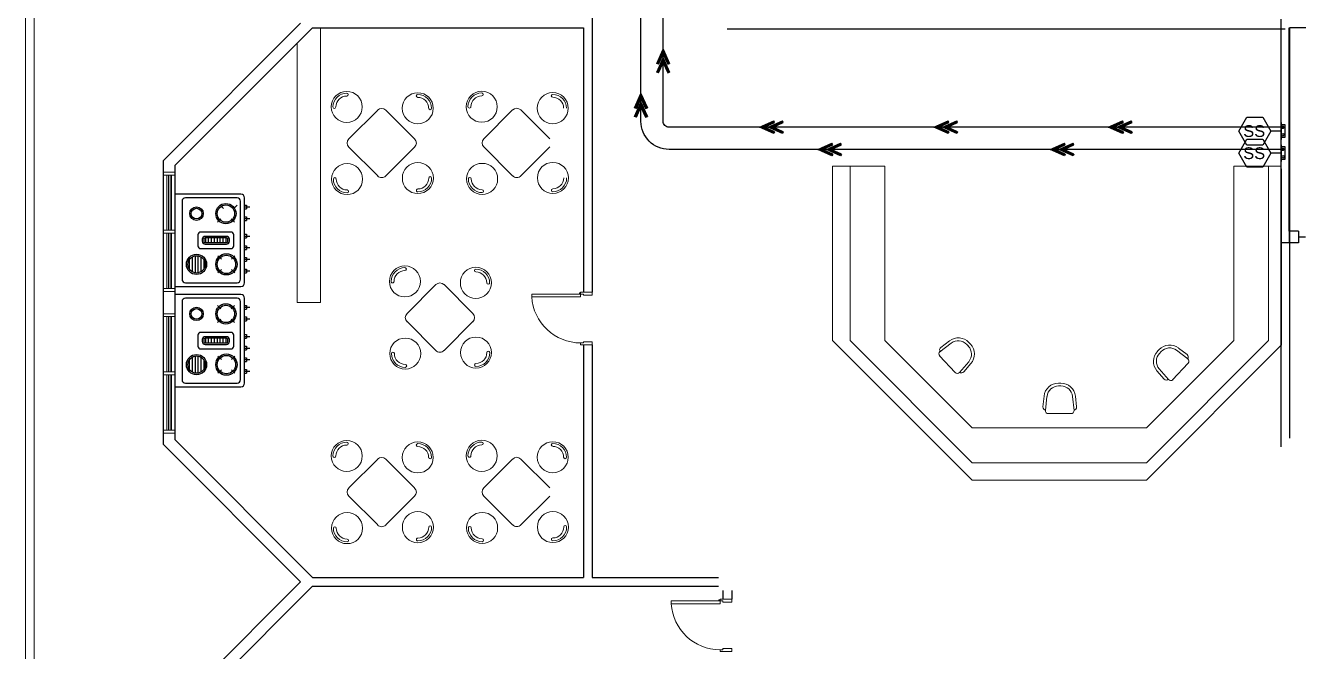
# Model space of a CAD drawing. Extents: x -15 to 255, y 313 to 399.
# Drawn here: x 5.32 to 27.23, y 337.8 to 348.56 of the extents above; entities that cross this region are included whole.
import ezdxf

# ---------------------------------------------------------------- set-up
doc = ezdxf.new("R2010")
doc.units = 0
doc.header["$LTSCALE"] = 0.15
doc.linetypes.add('CENTERX2', pattern=[4, 2.5, -0.5, 0.5, -0.5])
doc.layers.get('0').update_dxf_attribs({"color": 252})
for name, color, linetype in [('0 sockets', 252, 'Continuous'), ('E-NURS', 4, 'Continuous'), ('FIX', 252, 'Continuous'), ('grocol', 252, 'Continuous'), ('WINDOW', 252, 'Continuous')]:
    doc.layers.add(name, color=color, linetype=linetype)
for name, color, linetype, lineweight in [('anal', 252, 'Continuous', 20), ('DOOR', 252, 'Continuous', 20), ('FUR', 252, 'Continuous', 9), ('wall', 252, 'Continuous', 30)]:
    doc.layers.add(name, color=color, linetype=linetype, lineweight=lineweight)
doc.styles.add('ARIAL', font='SAS_____.PFB', dxfattribs={"width": 3, "height": 0.3})

# ---------------------------------------------------------------- blocks, each defined once
blk = doc.blocks.new('D90')
at = {"layer": 'DOOR'}
for points in [[(0.03, 0.2), (0.03, 1.04), (0.078, 1.04), (0.078, 0.2)], [(0.03, 0.2), (0, 0.2), (0, 0), (0.05, 0), (0.05, 0.15), (0.03, 0.15)], [(0.87, 0.2), (0.9, 0.2), (0.9, 0), (0.85, 0), (0.85, 0.15), (0.87, 0.15)]]:
    blk.add_lwpolyline(points, close=True, dxfattribs=at)
blk.add_circle((0.02, 0.21), 0.01, dxfattribs=at)
blk.add_arc((0.025, 0.197), 0.845, 0.2218, 86.3889, dxfattribs=at)
blk = doc.blocks.new('*X25')
at = {"color": 0}
for p, q in [((0.15, 0.538), (0.15, 0.667)), ((0.175, 0.529), (0.175, 0.676)), ((0.2, 0.529), (0.2, 0.676)), ((0.225, 0.538), (0.225, 0.667)), ((0.125, 0.561), (0.125, 0.644)), ((0.25, 0.562), (0.25, 0.643))]:
    blk.add_line(p, q, dxfattribs=at)
blk = doc.blocks.new('ARCH')
at = {"layer": 'anal'}
for p, q in [((5.325, 326.925), (5.325, 377.4)), ((5.475, 327.075), (5.475, 368.325)), ((19.212, 343.146), (19.212, 346.146)), ((19.212, 346.146), (20.112, 346.146)), ((19.512, 343.146), (19.512, 346.146)), ((20.112, 343.146), (20.112, 346.146)), ((26.112, 343.146), (26.112, 346.146)), ((26.112, 346.146), (26.937, 346.146)), ((26.712, 343.146), (26.712, 346.146)), ((26.937, 346.1), (26.937, 343.071)), ((7.8, 346.042), (7.7, 346.042)), ((7.7, 345.992), (7.9, 345.992)), ((7.76, 345.042), (7.76, 345.992)), ((7.785, 345.042), (7.785, 345.992)), ((7.8, 346.042), (7.9, 346.042)), ((7.8, 345.992), (7.9, 345.992)), ((7.815, 345.042), (7.815, 345.992)), ((7.84, 345.042), (7.84, 345.992)), ((7.7, 345.042), (7.9, 345.042)), ((7.7, 344.992), (7.9, 344.992)), ((7.76, 344.042), (7.76, 344.992)), ((7.785, 344.042), (7.785, 344.992)), ((7.815, 344.042), (7.815, 344.992)), ((7.84, 344.042), (7.84, 344.992)), ((7.9, 345.042), (7.9, 344.992)), ((7.7, 344.042), (7.9, 344.042)), ((7.8, 343.992), (7.7, 343.992)), ((7.8, 344.042), (7.9, 344.042)), ((7.8, 343.992), (7.9, 343.992)), ((7.8, 343.608), (7.7, 343.608)), ((7.7, 343.558), (7.9, 343.558)), ((7.76, 342.608), (7.76, 343.558)), ((7.785, 342.608), (7.785, 343.558)), ((7.8, 343.608), (7.9, 343.608)), ((7.8, 343.558), (7.9, 343.558)), ((7.815, 342.608), (7.815, 343.558)), ((7.84, 342.608), (7.84, 343.558)), ((21.612, 340.746), (19.212, 343.146)), ((21.612, 341.046), (19.512, 343.146)), ((20.112, 343.146), (21.612, 341.646)), ((24.612, 341.646), (26.112, 343.146)), ((26.712, 343.146), (24.612, 341.046)), ((24.612, 340.746), (26.937, 343.071)), ((7.7, 342.608), (7.9, 342.608)), ((7.7, 342.558), (7.9, 342.558)), ((7.76, 341.608), (7.76, 342.558)), ((7.785, 341.608), (7.785, 342.558)), ((7.815, 341.608), (7.815, 342.558)), ((7.84, 341.608), (7.84, 342.558)), ((7.9, 342.608), (7.9, 342.558)), ((7.7, 341.608), (7.9, 341.608)), ((7.8, 341.558), (7.7, 341.558)), ((7.8, 341.608), (7.9, 341.608)), ((7.8, 341.558), (7.9, 341.558)), ((21.612, 341.646), (24.612, 341.646)), ((21.612, 341.046), (24.612, 341.046)), ((21.612, 340.746), (24.612, 340.746))]:
    blk.add_line(p, q, dxfattribs=at)
at = {"layer": 'FIX', "ltscale": 1000}
for p, q in [((9.033, 345.662), (7.9, 345.662)), ((8.019, 345.54), (8.019, 344.2)), ((8.965, 345.6), (8.079, 345.6)), ((8.733, 345.417), (8.675, 345.476)), ((8.909, 345.417), (8.968, 345.476)), ((9.025, 344.2), (9.025, 345.54)), ((9.093, 344.138), (9.093, 345.602)), ((9.128, 345.476), (9.128, 345.411)), ((8.686, 345.241), (8.628, 345.182)), ((8.863, 345.241), (8.921, 345.182)), ((9.128, 345.276), (9.128, 345.211)), ((9.128, 344.976), (9.128, 344.911)), ((8.421, 344.91), (8.421, 344.83)), ((8.471, 344.91), (8.471, 344.83)), ((8.521, 344.91), (8.521, 344.83)), ((8.571, 344.91), (8.571, 344.83)), ((8.621, 344.91), (8.621, 344.83)), ((8.671, 344.91), (8.671, 344.83)), ((8.721, 344.91), (8.721, 344.83)), ((8.771, 344.91), (8.771, 344.83)), ((9.128, 344.776), (9.128, 344.711)), ((8.695, 344.545), (8.636, 344.604)), ((8.871, 344.545), (8.93, 344.604)), ((9.128, 344.576), (9.128, 344.511)), ((8.695, 344.369), (8.636, 344.31)), ((8.871, 344.369), (8.93, 344.31)), ((9.128, 344.376), (9.128, 344.311)), ((8.079, 344.14), (8.965, 344.14)), ((7.9, 344.078), (9.033, 344.078)), ((9.033, 343.937), (7.9, 343.937)), ((8.965, 343.876), (8.079, 343.876)), ((9.093, 342.414), (9.093, 343.877)), ((8.019, 343.816), (8.019, 342.475)), ((8.686, 343.693), (8.628, 343.751)), ((8.863, 343.693), (8.921, 343.751)), ((9.025, 342.475), (9.025, 343.816)), ((9.128, 343.752), (9.128, 343.687)), ((8.686, 343.516), (8.628, 343.458)), ((8.863, 343.516), (8.921, 343.458)), ((9.128, 343.552), (9.128, 343.487)), ((9.128, 343.252), (9.128, 343.187)), ((8.421, 343.186), (8.421, 343.106)), ((8.471, 343.186), (8.471, 343.106)), ((8.521, 343.186), (8.521, 343.106)), ((8.571, 343.186), (8.571, 343.106)), ((8.621, 343.186), (8.621, 343.106)), ((8.671, 343.186), (8.671, 343.106)), ((8.721, 343.186), (8.721, 343.106)), ((8.771, 343.186), (8.771, 343.106)), ((9.128, 343.052), (9.128, 342.987)), ((8.695, 342.821), (8.636, 342.879)), ((8.871, 342.821), (8.93, 342.879)), ((9.128, 342.852), (9.128, 342.787)), ((8.695, 342.644), (8.636, 342.586)), ((8.871, 342.644), (8.93, 342.586)), ((9.128, 342.652), (9.128, 342.587)), ((7.9, 342.354), (9.033, 342.354)), ((8.079, 342.415), (8.965, 342.415))]:
    blk.add_line(p, q, dxfattribs=at)
for points in [[(9.093, 345.476), (9.128, 345.476)], [(9.093, 345.444), (9.187, 345.444)], [(9.093, 345.411), (9.128, 345.411)], [(9.093, 345.276), (9.128, 345.276)], [(9.093, 345.244), (9.187, 345.244)], [(9.093, 345.211), (9.128, 345.211)], [(9.093, 344.976), (9.128, 344.976)], [(9.093, 344.944), (9.187, 344.944)], [(9.093, 344.911), (9.128, 344.911)], [(9.093, 344.776), (9.128, 344.776)], [(9.093, 344.744), (9.187, 344.744)], [(9.093, 344.711), (9.128, 344.711)], [(9.093, 344.576), (9.128, 344.576)], [(9.093, 344.544), (9.187, 344.544)], [(9.093, 344.511), (9.128, 344.511)], [(9.093, 344.376), (9.128, 344.376)], [(9.093, 344.344), (9.187, 344.344)], [(9.093, 344.311), (9.128, 344.311)], [(9.093, 343.752), (9.128, 343.752)], [(9.093, 343.719), (9.187, 343.719)], [(9.093, 343.687), (9.128, 343.687)], [(9.093, 343.552), (9.128, 343.552)], [(9.093, 343.519), (9.187, 343.519)], [(9.093, 343.487), (9.128, 343.487)], [(9.093, 343.252), (9.128, 343.252)], [(9.093, 343.219), (9.187, 343.219)], [(9.093, 343.187), (9.128, 343.187)], [(9.093, 343.052), (9.128, 343.052)], [(9.093, 343.019), (9.187, 343.019)], [(9.093, 342.987), (9.128, 342.987)], [(9.093, 342.852), (9.128, 342.852)], [(9.093, 342.819), (9.187, 342.819)], [(9.093, 342.787), (9.128, 342.787)], [(9.093, 342.652), (9.128, 342.652)], [(9.093, 342.619), (9.187, 342.619)], [(9.093, 342.587), (9.128, 342.587)]]:
    blk.add_lwpolyline(points, dxfattribs=at)
for points in [[(8.291, 344.962), (8.291, 344.777, 0.414214), (8.341, 344.727), (8.86, 344.727, 0.414214), (8.91, 344.777), (8.91, 344.962, 0.414214), (8.86, 345.012), (8.341, 345.012, 0.414214)], [(8.366, 344.887), (8.366, 344.853, 0.414214), (8.416, 344.803), (8.784, 344.803, 0.414214), (8.834, 344.853), (8.834, 344.887, 0.414214), (8.784, 344.937), (8.416, 344.937, 0.414214)], [(8.393, 344.887), (8.393, 344.853, 0.414214), (8.416, 344.83), (8.784, 344.83, 0.414214), (8.807, 344.853), (8.807, 344.887, 0.414214), (8.784, 344.91), (8.416, 344.91, 0.414214)], [(8.291, 343.238), (8.291, 343.053, 0.414214), (8.341, 343.003), (8.86, 343.003, 0.414214), (8.91, 343.053), (8.91, 343.238, 0.414214), (8.86, 343.288), (8.341, 343.288, 0.414214)], [(8.366, 343.163), (8.366, 343.129, 0.414214), (8.416, 343.079), (8.784, 343.079, 0.414214), (8.834, 343.129), (8.834, 343.163, 0.414214), (8.784, 343.213), (8.416, 343.213, 0.414214)], [(8.393, 343.163), (8.393, 343.129, 0.414214), (8.416, 343.106), (8.784, 343.106, 0.414214), (8.807, 343.129), (8.807, 343.163, 0.414214), (8.784, 343.186), (8.416, 343.186, 0.414214)]]:
    blk.add_lwpolyline(points, format="xyb", close=True, dxfattribs=at)
for centre, radius in [((8.268, 345.329), 0.116), ((8.268, 345.329), 0.0914), ((8.774, 345.329), 0.174), ((8.774, 345.329), 0.149), ((8.268, 344.457), 0.174), ((8.268, 344.457), 0.149), ((8.783, 344.457), 0.183), ((8.783, 344.457), 0.158), ((8.268, 343.605), 0.116), ((8.268, 343.605), 0.0914), ((8.774, 343.605), 0.174), ((8.774, 343.605), 0.149), ((8.268, 342.733), 0.174), ((8.268, 342.733), 0.149), ((8.783, 342.733), 0.183), ((8.783, 342.733), 0.158)]:
    blk.add_circle(centre, radius, dxfattribs=at)
for centre, start, end in [((9.033, 345.602), 0, 90), ((8.079, 345.54), 90, 180), ((8.965, 345.54), 0, 90), ((8.079, 344.2), 180, 270), ((8.965, 344.2), 270, 0), ((9.033, 344.138), 270, 0), ((8.079, 343.816), 90, 180), ((8.965, 343.816), 0, 90), ((9.033, 343.877), 0, 90), ((8.079, 342.475), 180, 270), ((8.965, 342.475), 270, 0), ((9.033, 342.414), 270, 0)]:
    blk.add_arc(centre, 0.06, start, end, dxfattribs=at)
at = {"layer": 'FUR'}
for p, q in [((10.4, 348.525), (10.4, 343.8)), ((10, 343.8), (10, 348.259)), ((10.89, 346.613), (11.385, 347.108)), ((11.526, 347.108), (12.021, 346.613)), ((13.212, 346.616), (13.707, 347.111)), ((13.849, 347.111), (14.344, 346.616)), ((11.385, 345.977), (10.89, 346.472)), ((12.021, 346.472), (11.526, 345.977)), ((13.707, 345.979), (13.212, 346.474)), ((14.344, 346.474), (13.849, 345.979)), ((11.89, 343.613), (12.385, 344.108)), ((12.526, 344.108), (13.021, 343.613)), ((10.4, 343.8), (10, 343.8)), ((12.385, 342.977), (11.89, 343.472)), ((13.021, 343.472), (12.526, 342.977)), ((21.059, 342.956), (21.253, 343.103)), ((21.073, 343.03), (21.223, 343.143)), ((21.519, 343.081), (21.547, 343.051)), ((21.555, 343.115), (21.583, 343.085)), ((25.31, 342.906), (25.16, 343.019)), ((21.321, 342.598), (21.053, 342.883)), ((21.395, 342.599), (21.553, 342.784)), ((24.828, 342.991), (24.8, 342.962)), ((24.864, 342.957), (24.836, 342.927)), ((25.324, 342.833), (25.13, 342.979)), ((21.469, 342.609), (21.591, 342.751)), ((24.914, 342.485), (24.792, 342.628)), ((24.988, 342.475), (24.83, 342.66)), ((25.062, 342.474), (25.33, 342.759)), ((23.14, 342.416), (23.099, 342.416)), ((23.14, 342.366), (23.099, 342.366)), ((22.83, 342.006), (22.85, 342.193)), ((22.874, 341.945), (22.9, 342.187)), ((23.365, 341.945), (23.339, 342.187)), ((23.408, 342.006), (23.388, 342.193)), ((22.924, 341.891), (23.315, 341.891)), ((10.89, 340.613), (11.385, 341.108)), ((11.526, 341.108), (12.021, 340.613)), ((13.212, 340.616), (13.707, 341.111)), ((13.849, 341.111), (14.344, 340.616)), ((11.385, 339.977), (10.89, 340.472)), ((12.021, 340.472), (11.526, 339.977)), ((13.707, 339.979), (13.212, 340.474)), ((14.344, 340.474), (13.849, 339.979))]:
    blk.add_line(p, q, dxfattribs=at)
for centre in [(10.853, 347.163), (12.074, 347.139), (13.175, 347.166), (14.397, 347.141), (10.859, 345.923), (12.076, 345.94), (13.182, 345.926), (14.399, 345.942), (11.853, 344.163), (13.074, 344.139), (11.859, 342.923), (13.076, 342.94), (10.853, 341.163), (12.074, 341.139), (13.175, 341.166), (14.397, 341.141), (10.859, 339.923), (12.076, 339.94), (13.182, 339.926), (14.399, 339.942)]:
    blk.add_circle(centre, 0.267, dxfattribs=at)
for centre, radius, start, end in [((10.853, 347.163), 0.237, 89.9577, 179.9577), ((10.853, 347.375), 0.025, 269.9577, 89.9577), ((13.175, 347.166), 0.237, 89.9577, 179.9577), ((13.176, 347.378), 0.025, 269.9577, 89.9577), ((14.397, 347.354), 0.025, 90, 270), ((14.397, 347.141), 0.237, 360, 90), ((10.64, 347.163), 0.025, 179.9577, 359.9577), ((10.853, 347.163), 0.187, 89.9577, 179.9577), ((12.074, 347.351), 0.025, 90, 270), ((12.074, 347.139), 0.237, 360, 90), ((12.074, 347.139), 0.187, 360, 90), ((12.963, 347.166), 0.025, 179.9577, 359.9577), ((13.175, 347.166), 0.187, 89.9577, 179.9577), ((14.397, 347.141), 0.187, 360, 90), ((11.455, 347.037), 0.1, 45, 135), ((12.287, 347.139), 0.025, 180, 360), ((13.778, 347.04), 0.1, 45, 135), ((10.96, 346.542), 0.1, 135, 225), ((11.95, 346.542), 0.1, 315, 45), ((13.283, 346.545), 0.1, 135, 225), ((10.647, 345.923), 0.025, 0, 180), ((10.859, 345.923), 0.237, 180, 270), ((10.859, 345.923), 0.187, 180, 270), ((11.455, 346.047), 0.1, 225, 315), ((12.076, 345.94), 0.237, 270.0423, 0.0423), ((12.076, 345.94), 0.187, 270.0423, 0.0423), ((12.288, 345.94), 0.025, 0.0423, 180.0423), ((12.969, 345.926), 0.025, 0, 180), ((13.182, 345.926), 0.237, 180, 270), ((13.182, 345.926), 0.187, 180, 270), ((13.778, 346.05), 0.1, 225, 315), ((14.399, 345.942), 0.187, 270.0423, 0.0423), ((14.399, 345.942), 0.237, 270.0423, 0.0423), ((10.859, 345.711), 0.025, 270, 90), ((12.076, 345.727), 0.025, 90.0423, 270.0423), ((13.182, 345.714), 0.025, 270, 90), ((14.399, 345.73), 0.025, 90.0423, 270.0423), ((11.853, 344.163), 0.237, 89.9577, 179.9577), ((11.853, 344.163), 0.187, 89.9577, 179.9577), ((11.853, 344.375), 0.025, 269.9577, 89.9577), ((13.074, 344.351), 0.025, 90, 270), ((13.074, 344.139), 0.237, 360, 90), ((13.074, 344.139), 0.187, 360, 90), ((11.64, 344.163), 0.025, 179.9577, 359.9577), ((12.455, 344.037), 0.1, 45, 135), ((13.287, 344.139), 0.025, 180, 360), ((11.96, 343.542), 0.1, 135, 225), ((12.95, 343.542), 0.1, 315, 45), ((21.103, 342.99), 0.05, 127.1117, 223.2547), ((21.373, 342.943), 0.25, 43.2547, 127.1117), ((21.373, 342.943), 0.2, 43.2547, 127.1117), ((21.401, 342.914), 0.2, 319.3977, 43.2547), ((21.401, 342.914), 0.25, 319.3977, 43.2547), ((25.01, 342.82), 0.25, 52.8883, 136.7453), ((25.01, 342.82), 0.2, 52.8883, 136.7453), ((11.647, 342.923), 0.025, 0, 180), ((11.859, 342.923), 0.237, 180, 270), ((11.859, 342.923), 0.187, 180, 270), ((12.455, 343.047), 0.1, 225, 315), ((13.076, 342.94), 0.237, 270.0423, 0.0423), ((13.076, 342.94), 0.187, 270.0423, 0.0423), ((13.288, 342.94), 0.025, 0.0423, 180.0423), ((21.09, 342.917), 0.05, 128.285, 223.2547), ((24.982, 342.79), 0.25, 136.7453, 220.6023), ((24.982, 342.79), 0.2, 136.7453, 220.6023), ((25.28, 342.866), 0.05, 316.7453, 52.8883), ((25.293, 342.793), 0.05, 316.7453, 51.715), ((11.859, 342.711), 0.025, 270, 90), ((13.076, 342.727), 0.025, 90.0423, 270.0423), ((21.357, 342.632), 0.05, 223.2547, 318.2244), ((21.431, 342.641), 0.05, 223.2547, 319.3977), ((23.099, 342.166), 0.25, 90, 173.857), ((23.099, 342.166), 0.2, 90, 173.857), ((23.14, 342.166), 0.25, 6.143, 90), ((23.14, 342.166), 0.2, 6.143, 90), ((24.952, 342.518), 0.05, 220.6023, 316.7453), ((25.026, 342.509), 0.05, 221.7756, 316.7453), ((22.88, 342.001), 0.05, 173.857, 270), ((22.924, 341.941), 0.05, 175.0303, 270), ((23.315, 341.941), 0.05, 270, 4.9697), ((23.359, 342.001), 0.05, 270, 6.143), ((10.853, 341.163), 0.237, 89.9577, 179.9577), ((10.853, 341.163), 0.187, 89.9577, 179.9577), ((10.853, 341.375), 0.025, 269.9577, 89.9577), ((12.074, 341.351), 0.025, 90, 270), ((12.074, 341.139), 0.237, 360, 90), ((12.074, 341.139), 0.187, 360, 90), ((13.175, 341.166), 0.237, 89.9577, 179.9577), ((13.175, 341.166), 0.187, 89.9577, 179.9577), ((13.176, 341.378), 0.025, 269.9577, 89.9577), ((14.397, 341.354), 0.025, 90, 270), ((14.397, 341.141), 0.237, 360, 90), ((14.397, 341.141), 0.187, 360, 90), ((10.64, 341.163), 0.025, 179.9577, 359.9577), ((11.455, 341.037), 0.1, 45, 135), ((12.287, 341.139), 0.025, 180, 360), ((12.963, 341.166), 0.025, 179.9577, 359.9577), ((13.778, 341.04), 0.1, 45, 135), ((14.609, 341.141), 0.025, 180, 360), ((10.96, 340.542), 0.1, 135, 225), ((11.95, 340.542), 0.1, 315, 45), ((13.283, 340.545), 0.1, 135, 225), ((10.647, 339.923), 0.025, 0, 180), ((11.455, 340.047), 0.1, 225, 315), ((12.076, 339.94), 0.237, 270.0423, 0.0423), ((12.076, 339.94), 0.187, 270.0423, 0.0423), ((12.288, 339.94), 0.025, 0.0423, 180.0423), ((12.969, 339.926), 0.025, 0, 180), ((13.778, 340.05), 0.1, 225, 315), ((14.399, 339.942), 0.187, 270.0423, 0.0423), ((14.399, 339.942), 0.237, 270.0423, 0.0423), ((14.611, 339.943), 0.025, 0.0423, 180.0423), ((10.859, 339.923), 0.237, 180, 270), ((10.859, 339.923), 0.187, 180, 270), ((10.859, 339.711), 0.025, 270, 90), ((12.076, 339.727), 0.025, 90.0423, 270.0423), ((13.182, 339.926), 0.237, 180, 270), ((13.182, 339.926), 0.187, 180, 270), ((13.182, 339.714), 0.025, 270, 90), ((14.399, 339.73), 0.025, 90.0423, 270.0423)]:
    blk.add_arc(centre, radius, start, end, dxfattribs=at)
at = {"layer": 'grocol', "ltscale": 0.5}
for p, q in [((26.927, 344.826), (26.927, 348.67)), ((27.068, 345.026), (27.068, 348.525)), ((27.068, 348.52), (27.068, 344.826)), ((27.068, 344.826), (26.927, 344.826))]:
    blk.add_line(p, q, dxfattribs=at)
at = {"layer": 'wall'}
for p, q in [((15.075, 349.696), (15.075, 343.976)), ((27, 348.7), (17.4, 348.7)), ((7.7, 346.241), (10.059, 348.6)), ((7.9, 346.159), (10.266, 348.525)), ((10.266, 348.525), (14.925, 348.525)), ((14.925, 348.525), (14.925, 343.976)), ((27, 348.5), (17.4, 348.5)), ((26.923, 348.52), (26.923, 341.323)), ((36.527, 348.525), (27.073, 348.525)), ((27.073, 348.52), (27.073, 341.47)), ((36.675, 348.525), (27.075, 348.525)), ((7.7, 341.359), (7.7, 346.241)), ((7.9, 341.441), (7.9, 346.159)), ((27.228, 345.026), (27.068, 345.026)), ((27.228, 345.026), (27.228, 344.826)), ((27.348, 344.926), (27.228, 344.926)), ((14.925, 343.076), (14.925, 339.075)), ((15.075, 343.076), (15.075, 339.075)), ((10.059, 339), (7.7, 341.359)), ((10.266, 339.075), (7.9, 341.441)), ((10.266, 339.075), (14.925, 339.075)), ((15.075, 339.075), (17.25, 339.075)), ((7.7, 336.641), (10.059, 339)), ((7.9, 336.559), (10.266, 338.925)), ((10.266, 338.925), (17.25, 338.925)), ((17.325, 338.85), (17.325, 338.702)), ((17.475, 338.85), (17.475, 338.702))]:
    blk.add_line(p, q, dxfattribs=at)
at = {"layer": 'WINDOW', "linetype": 'CENTERX2'}
blk.add_line((27.228, 344.826), (27.068, 344.826), dxfattribs=at)
at = {"layer": 'DOOR', "xscale": -1, "rotation": 90}
for p in [(15.075, 343.976), (17.475, 338.702)]:
    blk.add_blockref('D90', p, dxfattribs=at)
at = {"layer": 'FIX', "ltscale": 1000, "xscale": -2, "yscale": 2, "zscale": 2, "rotation": 180}
for p in [(7.893, 345.662), (7.893, 343.937)]:
    blk.add_blockref('*X25', p, dxfattribs=at)
blk = doc.blocks.new('*U69')
h = blk.add_hatch()
h.set_pattern_fill('ANGLE', color=2)
h.set_pattern_definition([(0, (0, 0), (0, 6.985), [5.08, -1.905]), (90, (0, 0), (-6.985, 4e-16), [5.08, -1.905])])
h.paths.add_polyline_path([(3, 40, 1), (30, 40, 1)])
at = {"color": 3}
blk.add_lwpolyline([(0, 69), (41, 69), (41, -66), (0, -66)], close=True, dxfattribs=at)
for centre in [(17, 40), (20, -39)]:
    blk.add_circle(centre, 13.1, dxfattribs=at)
at = {"layer": 'E-NURS', "ltscale": 0.8}
for p, q in [((0, 0, 0), (-106, 0, 0)), ((0, 89, 0), (0, -89, 0))]:
    blk.add_line(p, q, dxfattribs=at)
at = {"layer": 'E-NURS', "elevation": 0}
blk.add_lwpolyline([(-191, 147), (-106, 0), (-191, -147), (-360, -147), (-445, 0), (-360, 147)], close=True, dxfattribs=at)
at = {"layer": 'E-NURS', "color": 3, "linetype": 'Continuous', "style": 'ARIAL'}
blk.add_text('SS', height=123.5, dxfattribs=at).set_placement((-397, -62, 0))
blk = doc.blocks.new('ds')
h = blk.add_hatch(color=2)
h.dxf.hatch_style = 1
h.paths.add_polyline_path([(0.259, 0.079), (0.245, 0.11), (0, 0), (0.245, -0.11), (0.259, -0.079), (0.084, 0)])
at = {"layer": '0 sockets', "color": 3}
for points in [[(0.245, -0.11), (0, 0), (0.245, 0.11)], [(0.259, -0.079), (0.084, 0), (0.259, 0.079)], [(0.259, 0.079), (0.245, 0.11)], [(0.259, -0.079), (0.245, -0.11)]]:
    blk.add_lwpolyline(points, dxfattribs=at)
blk = doc.blocks.new('qa')
h = blk.add_hatch(color=1)
h.dxf.hatch_style = 1
h.paths.add_polyline_path([(0.259, 0.079), (0.245, 0.11), (0, 0), (0.245, -0.11), (0.259, -0.079), (0.084, 0)])
h.paths.add_polyline_path([(0.408, 0.079), (0.394, 0.11), (0.149, 0), (0.394, -0.11), (0.408, -0.079), (0.233, 0)])
h = blk.add_hatch(color=1)
h.dxf.hatch_style = 1
h.paths.add_polyline_path([(0.259, 0.079), (0.245, 0.11), (0, 0), (0.245, -0.11), (0.259, -0.079), (0.084, 0)])
at = {"layer": '0 sockets', "color": 3}
for p in [(0, 0), (0.149, 0)]:
    blk.add_blockref('ds', p, dxfattribs=at)

msp = doc.modelspace()

# ---------------------------------------------------------------- linework, layer by layer
at = {"layer": '0 sockets', "color": 6}
for points in [[(26.955, 346.814), (16.397, 346.814, -0.414214), (16.297, 346.914), (16.297, 368.113, -0.414214), (16.397, 368.213), (65.053, 368.213, 0.414214), (65.153, 368.313), (65.153, 371.059, -0.414214), (65.253, 371.159), (66.13, 371.159, 0.414214), (66.23, 371.259), (66.23, 371.68)], [(26.955, 346.814), (16.397, 346.814, -0.414214), (16.297, 346.914), (16.297, 368.113, -0.414214), (16.397, 368.213), (65.153, 368.213), (65.153, 371.059, -0.414214), (65.253, 371.159), (66.23, 371.159), (66.23, 371.68)], [(26.955, 346.432), (16.397, 346.432, -0.414214), (15.915, 346.914), (15.915, 368.113, -0.414214), (16.397, 368.594), (44.447, 368.594)]]:
    msp.add_lwpolyline(points, format="xyb", dxfattribs=at)

# ---------------------------------------------------------------- block references
at = {"layer": '0 sockets', "color": 3}
for name, p in [('ARCH', (0, 0)), ('qa', (17.955, 346.814)), ('qa', (20.955, 346.814)), ('qa', (23.955, 346.814)), ('qa', (18.955, 346.432)), ('qa', (22.955, 346.432))]:
    msp.add_blockref(name, p, dxfattribs=at)
at = {"layer": '0 sockets', "color": 3, "rotation": 270}
for p in [(16.297, 348.156), (15.915, 347.393)]:
    msp.add_blockref('qa', p, dxfattribs=at)
at = {"layer": '0 sockets', "color": 3, "xscale": 0.001639, "yscale": 0.001639, "zscale": 0.001639}
for p in [(26.927, 346.748), (26.927, 346.368)]:
    msp.add_blockref('*U69', p, dxfattribs=at)

doc.saveas('drawing.dxf')
